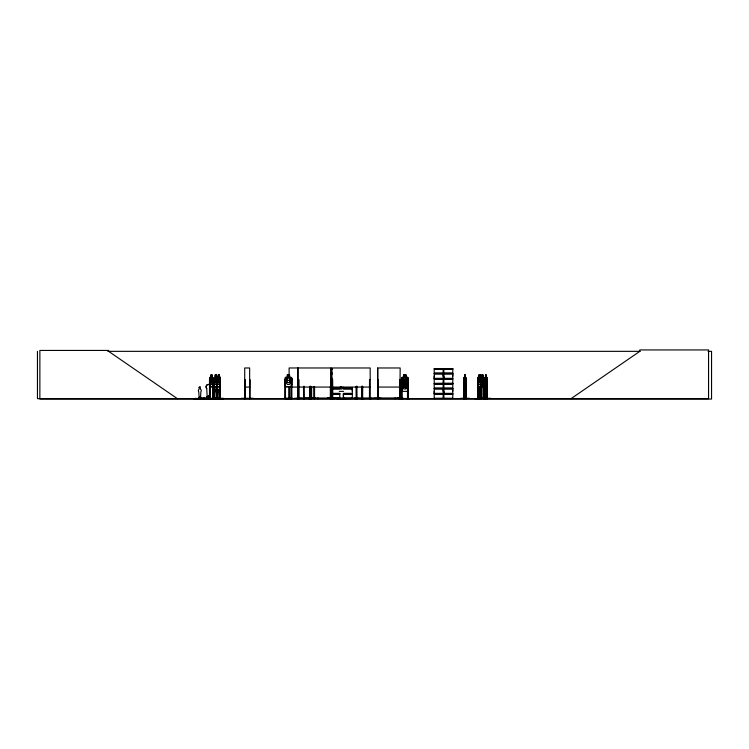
<?xml version="1.0" encoding="UTF-8"?>
<svg xmlns="http://www.w3.org/2000/svg" width="749" height="749" viewBox="0 0 749 749"><rect width="100%" height="100%" fill="white"/><g stroke="black" fill="none" stroke-linecap="round" stroke-linejoin="round"><path stroke-width="1.12" d="M352.302 391.165L352.302 388.965L343.388 388.965M434.214 393.356L434.214 388.965L443.146 388.965L443.136 393.356L434.214 393.356L434.223 391.165M434.214 378.339L434.214 373.957L443.146 373.957L443.136 378.339L434.214 378.339L434.223 376.148M443.136 391.165L443.136 388.965M443.136 376.148L443.136 373.957M443.867 393.356L443.867 388.965L452.789 388.965L452.78 393.356L443.867 393.356L443.876 391.165M443.867 378.339L443.867 373.957L452.789 373.957L452.78 378.339L443.867 378.339L443.876 376.148M452.78 391.165L452.78 388.965M452.78 376.148L452.78 373.957M294.245 398.299L301.398 398.271M331.011 394.236L339.784 394.236L339.784 398.468L327.556 398.262L334.719 398.599M374.126 398.299L381.288 398.271M200.526 397.925L200.863 391.793A1.592 1.451 -90 0 0 200.526 389.293L200.161 386.877M207.173 397.738L209.411 397.738L209.795 388.544A2.387 2.172 -90 0 0 210.357 386.231M209.411 397.738L209.86 388.544A2.387 2.172 -90 0 0 210.422 386.231M216.189 397.925L217.678 397.925L217.94 391.793A1.592 1.451 -90 0 0 217.641 389.293L217.613 387.364M217.678 397.925L217.978 391.793A1.592 1.451 -90 0 0 217.678 389.293L217.678 389.293M209.963 397.869L209.814 398.608M241.375 398.29L253.256 398.299M208.334 396.137L208.98 396.455L208.147 396.493M208.213 396.212L208.943 396.624M208.718 396.483L208.128 396.418M486.747 386.774L487.009 384.443M199.14 387.364L199.112 389.293A1.592 1.451 -90 0 0 198.775 391.793L199.112 397.925L200.563 397.925M199.861 397.298L200.358 397.101M199.833 397.054L200.32 397.288M208.98 396.324L208.409 396.53L208.802 396.137M208.728 396.287L208.559 396.418M216.227 397.925L215.89 391.793A1.592 1.451 -90 0 1 216.189 389.293L216.255 387.364M216.967 397.316L217.482 397.157L216.882 397.288M434.195 398.646L434.223 394.236L443.146 394.236L443.146 398.468L434.158 398.496M460.579 398.299L469.726 398.299M481.139 377.309L481.626 378.17L481.513 398.655L481.27 379.574L481.841 379.574M483.891 384.434L483.517 386.774L478.059 386.774L477.656 384.443M212.66 386.774L213.109 378.133L211.939 377.309M217.032 386.699L217.51 378.133L216.339 377.309L216.405 374.959L215.235 374.959L215.272 377.384M217.472 384.434L217.06 386.774L217.65 387.364M220.037 386.699L220.403 384.434M220.056 386.774L220.44 378.133L220.122 377.309L219.335 377.309M477.647 398.646L477.656 378.142L478.152 377.309M308.728 398.608L315.975 398.262L304.216 398.159M481.139 386.774L481.598 378.133M481.214 386.774L481.663 384.443M206.378 398.599L206.396 397.101L207.454 397.101L207.454 398.094M210.918 398.534L211.452 398.646M210.778 398.299L210.469 397.101L209.402 397.101M212.697 398.599L212.782 384.059M213.774 398.599L214.476 397.962M217.098 398.599L217.547 377.309M219.944 398.646L219.916 378.17L219.335 374.959M220.094 398.599L220.178 379.574L220.066 398.655M474.763 398.599L490.604 398.299M286.193 398.608L292.063 398.271L285.556 398.159M291.848 398.646L291.848 378.17L291.099 377.309L289.573 377.309L289.573 374.959L287.223 374.959L287.307 377.384L286.127 378.17L286.127 382.552L287.307 384.434L289.498 384.434L290.668 382.552L290.668 378.17L289.498 377.384L289.498 375.034L287.307 375.034M292.082 398.262L291.118 397.962M200.226 397.157L200.32 397.017M464.146 377.309L463.874 398.655M486.822 386.774L484.94 386.774L484.706 378.142L485.549 377.309M216.92 382.552L216.367 384.434L215.338 384.434L214.785 382.552L215.3 374.959M219.916 382.552L219.373 384.434L218.343 384.434L217.79 382.552L218.343 377.384M407.428 386.774L408.214 384.443M408.186 389.012L407.4 391.353L402.147 391.353L401.455 389.012L402.222 391.278M291.923 378.133L291.923 384.443L291.061 386.699L285.659 386.699L284.957 384.434M291.923 384.443L291.118 386.774L285.603 386.774L284.882 384.443L284.882 378.142L285.622 377.309L287.223 377.309M481.307 377.309L480.961 378.179L481.326 377.384M357.779 398.599L354.539 398.608M199.094 387.364L199.843 386.774M216.208 387.364L216.957 386.774M402.241 398.608L402.25 397.962L401.417 397.962L401.417 398.655M336.498 398.599L345.42 398.608M338.024 398.646L338.061 397.962L338.22 398.655M302.886 398.599L304.066 397.962M303.944 398.262L302.896 398.299L303.841 398.608M210.151 377.309L209.767 378.179L210.169 377.384M214.195 398.599L214.13 378.142L215.3 377.309M214.233 378.179L214.57 377.384L217.107 377.384M284.732 398.299L284.835 379.574L285.481 379.574L285.481 398.655M331.854 398.562L331.994 367.974L370.175 367.974L370.231 398.655M339.728 388.141L340.523 386.671M343.136 387.121L342.003 389.003L331.011 388.965M481.935 377.384L481.448 378.17L481.476 398.655M211.967 375.034L210.872 375.034L210.394 378.17L210.937 384.434L211.967 384.434L212.519 382.552L211.939 374.959M330.833 398.477L330.805 379.574M352.32 398.477L343.36 398.646M479.023 377.384L478.368 378.17L478.368 382.552L479.023 384.434L480.249 384.434L480.905 382.552L480.512 374.959M401.492 398.655L401.501 378.142L402.241 377.309L403.758 377.309L403.73 374.959L405.986 374.959L405.986 377.309L407.428 377.309L408.214 378.133L408.158 398.655M401.53 378.142L402.269 377.384L407.4 377.384M402.194 381.878L401.455 382.72L402.222 381.962L407.372 381.962L408.111 382.739M198.41 398.44L193.607 398.627L223.53 398.608L206.387 398.562M195.948 398.44L195.349 398.627L195.948 398.271M199.028 398.655L199.262 397.607L198.56 397.607L198.56 398.44M199.899 398.487L199.103 398.44L199.094 397.607M199.665 398.646L200.039 398.637M200.732 398.637L201.444 398.627L201.275 397.607L200.563 397.607M201.668 398.646L202.024 398.637M202.492 398.094L202.305 398.646M207.201 397.101L206.958 398.627L208.063 398.655M207.885 398.487L207.211 398.346M209.654 398.646L210.291 398.646M212.65 377.309L213.034 398.655L212.463 398.627L213.062 397.962M216.049 398.627C217.781 398.215 215.309 399.339 216.208 397.607M218.249 398.646L218.39 397.607L217.678 397.607M477.768 398.608L477.74 378.142M571.056 398.655L639.815 351.337L639.815 349.942L708.563 349.942L708.563 398.655L37.45 398.655L37.45 351.337M209.795 398.487L210.02 379.574L209.495 379.574L209.495 398.655M212.697 379.574L212.725 398.655L212.482 384.059M218.081 398.637L218.558 398.627M107.744 351.337L640.17 351.337M708.039 351.337L711.55 351.337L711.55 399.058L39.866 399.058L39.866 350.438L108.624 350.438L108.624 351.337L177.373 398.655M330.852 368.667L332.182 368.658M434.214 368.667L443.155 368.667M443.857 368.667L452.799 368.667M330.852 368.836L332.163 368.836M331.021 369.107L332.182 369.107M434.223 369.107L443.136 369.107M443.876 369.107L452.78 369.107M331.011 373.077L332.172 373.077M330.946 373.377L332.116 373.377M434.158 373.377L443.211 373.377M443.801 373.377L452.855 373.377M330.946 373.648L332.116 373.648M434.158 373.648L443.211 373.648M443.801 373.648L452.855 373.648M331.011 373.957L332.172 373.957M217.482 377.309L218.305 377.309L218.231 374.959L219.401 374.959L219.373 377.384M465.335 377.384L465.728 382.552L465.335 384.434L464.623 384.434L464.595 374.959L465.438 374.959L465.438 377.309M478.068 377.309L479.042 377.309L478.986 374.959L480.586 374.959L480.568 377.384M481.888 398.655L481.907 374.959L482.946 374.959L482.843 384.434L481.935 384.434L481.448 382.552M215.272 375.034L216.367 375.034M218.268 375.034L219.373 375.034M403.805 375.034L405.911 375.034M464.623 375.034L465.41 375.034M479.023 375.034L480.568 375.034M481.935 375.034L482.918 375.034M485.502 375.034L486.288 375.034M219.185 375.427L218.521 375.427L218.521 376.213L219.185 376.213M289.105 375.427L287.7 375.427L287.7 376.213L289.105 376.213L289.105 367.974L331.17 367.974L331.198 398.655L331.264 379.574L330.609 379.574M464.755 375.427L464.755 376.213M480.362 375.427L479.248 375.427L479.248 376.213L480.362 376.213M482.094 375.427L482.684 375.427L482.684 376.213L482.094 376.213M485.633 375.427L485.633 376.213M210.085 377.309L210.909 377.309M464.67 377.309L463.828 378.142L464.155 386.699M465.363 377.309L466.178 378.17L466.178 398.655M479.819 377.309L479.744 374.959M480.287 377.309L481.972 377.309M482.843 377.309L483.92 378.133L483.817 384.434M486.241 377.309L486.813 377.309M210.104 377.384L212.707 377.384M217.5 377.384L220.103 377.384M285.659 377.384L291.061 377.384M464.08 377.384L465.925 377.384M478.105 377.384L483.564 377.384M484.959 377.384L486.803 377.384M214.13 378.142L214.233 398.655M220.44 378.133L220.047 377.309M408.186 378.133L407.4 377.309M466.131 378.133L465.869 386.774L464.062 386.774M484.706 378.142L484.856 398.655L484.762 379.574M487.009 378.133L487.056 398.655M481.935 378.17L482.843 378.17M331.011 378.339L332.172 378.339M330.946 378.648L332.116 378.648M434.158 378.648L443.211 378.648M443.801 378.648L452.855 378.648M330.946 378.919L332.116 378.919M434.158 378.919L443.211 378.919M443.801 378.919L452.855 378.919M331.011 379.228L332.172 379.228M405.949 379.528L403.692 379.528L403.767 381.962L402.672 382.739L402.672 387.121L403.786 389.003L405.874 389.003L406.997 387.121L406.997 382.739L405.874 381.962M212.482 379.574L213.006 379.574M216.882 379.574L217.416 379.574M219.878 379.574L220.403 379.574M291.848 379.574L291.192 379.574L291.127 398.655M297.69 379.574L297.943 398.655M298.102 379.574L298.785 379.574L298.851 398.655M331.994 379.574L332.65 379.574L332.743 398.646M370.175 379.574L369.529 379.574L369.454 398.655M377.58 379.574L378.395 379.574L378.442 398.655M401.492 379.574L402.176 379.574L402.176 398.655M403.767 379.612L405.874 379.612M408.214 379.574L407.522 379.574L407.493 398.646L407.456 397.962L408.289 397.962M463.884 379.574L464.127 398.655L464.221 397.962M477.693 379.574L478.265 379.574M284.882 380.361L291.923 380.361M402.166 381.878L403.72 381.878M405.93 381.878L407.4 381.878L408.186 382.711M481.935 382.552L482.843 382.552M331.021 383.338L332.182 383.338L331.002 383.46M443.136 383.338L434.223 383.338L434.214 379.228L443.146 379.228L443.146 383.451L434.13 383.572L443.155 383.685M452.78 383.338L443.876 383.338L443.867 379.228L452.789 379.228L452.789 383.451L443.857 383.46M331.002 383.685L332.182 383.675M443.857 383.685L452.799 383.685M331.002 383.844L332.163 383.834M331.021 384.115L332.182 384.115M434.223 384.115L443.136 384.115M443.876 384.115L452.78 384.115M214.13 384.443L214.542 386.774L216.91 386.774M217.135 384.443L217.538 386.774M401.501 384.443L402.213 386.774L407.447 386.774M477.675 384.443L478.143 386.774M210.104 386.699L212.707 386.699M214.495 386.699L217.107 386.699M217.5 386.699L220.103 386.699M402.25 386.699L407.4 386.699M464.08 386.699L465.925 386.699M478.105 386.699L483.564 386.699M484.959 386.699L486.803 386.699M210.076 386.774L212.735 386.774M217.472 386.774L220.131 386.774M244.717 387.064L249.66 387.064M289.105 387.064L331.17 387.064M331.994 387.064L370.175 387.064M377.824 387.064L400.153 387.064M216.189 387.57L216.227 389.293A1.592 1.451 -90 0 0 215.927 391.793L215.927 391.793M331.011 388.085L339.784 388.085M343.388 388.085L352.32 388.085M330.946 388.394L339.849 388.394M343.323 388.394L352.376 388.394M434.158 388.394L443.211 388.394M443.801 388.394L452.855 388.394M206.724 388.544L206.78 388.544A2.387 2.172 -90 0 1 206.996 384.958A2.387 2.172 -90 0 1 210.207 385.66A2.387 2.172 -90 0 0 206.939 384.958A2.387 2.172 -90 0 0 206.724 388.544L207.239 397.738M330.946 388.665L339.849 388.665M343.323 388.665L352.376 388.665M434.158 388.665L443.211 388.665M443.801 388.665L452.855 388.665M339.278 391.353L343.566 391.353M331.011 393.356L339.784 393.356M343.388 393.356L352.32 393.356L352.32 388.965M330.946 393.656L339.849 393.656M343.323 393.656L352.376 393.656M434.158 393.656L443.211 393.656M443.801 393.656L452.855 393.656M330.946 393.927L339.849 393.927M343.323 393.927L352.376 393.927M434.158 393.927L443.211 393.927M443.801 393.927L452.855 393.927M343.388 398.468L343.388 394.236L352.32 394.236L352.32 398.468M209.336 396.006L208.269 396.006L208.269 398.094M208.765 396.633L208.138 396.493M216.92 396.876L217.631 396.876L217.678 398.271M203.353 397.897L204.936 397.897M199.225 398.094L206.181 398.346M216.817 397.962L217.472 397.962M219.822 397.962L220.515 398.599M244.661 397.962L245.11 398.655L244.96 379.574M249.511 397.962L249.96 398.655M284.76 397.962L285.556 397.962L285.556 398.655M464.389 397.962L463.846 398.655M465.915 397.962L466.468 397.962M477.628 397.962L478.321 397.962M478.986 397.962L479.538 397.962M480.933 397.962L481.907 397.962M483.545 397.962L484.154 397.962M486.794 397.962L487.346 397.962M364.295 398.599L354.595 398.271L357.835 398.655M403.252 398.599L397.382 398.262L409.469 398.608M223.511 398.299L199.487 398.618M308.7 398.29L315.956 398.299M327.556 398.299L339.774 398.346M343.398 398.346L352.302 398.346M397.41 398.29L403.243 398.29M434.223 398.346L443.136 398.346M443.876 398.346L452.78 398.346M286.221 398.562L292.054 398.562M407.184 398.599L409.422 398.562L407.213 398.608M370.371 398.608L370.249 397.962M311.397 398.608L311.444 386.465M343.566 398.608L343.398 394.236M314.543 398.599L314.552 386.465M484.781 398.599L485.268 397.962L485.24 398.655M217.201 398.599L217.201 378.142M332.603 398.599L332.575 397.962M487.299 398.599L486.85 379.574L486.822 398.655M480.905 378.17L480.249 377.384L480.287 374.959M341.319 386.671L342.171 388.197L342.836 387.982M483.508 377.309L483.891 378.17M404.9 380.455L404.797 379.94M486.738 377.309L487.056 378.17M481.017 377.309L481.335 378.17M478.77 377.309L481.261 386.194M479.042 398.618L479.042 386.306M214.345 398.618L214.411 379.574L213.886 379.574L213.896 398.655M210.141 386.774L209.842 378.179L209.767 398.655M478.218 398.646L478.059 379.574M484.809 384.434L485.015 386.774M463.856 384.434L464.137 386.774M487.178 397.962L487.14 398.655M485.549 374.959L485.577 377.384M485.212 386.306L485.099 398.655M484.097 398.655L484.097 379.574L483.601 379.574L483.573 398.655M483.854 378.133L483.826 398.655L483.798 397.962M482.88 374.959L482.843 386.774M481.972 374.959L482.01 377.384M481.682 397.962L481.682 398.655M481.12 386.306L481.092 398.655M480.989 386.306L480.952 398.655M480.025 375.427L480.025 376.213M479.819 374.959L479.847 377.384M479.482 386.306L479.51 398.655M479.332 397.962L479.369 398.655M479.276 386.306L479.276 398.655M479.042 374.959L479.088 377.384M478.265 386.306L478.302 398.655M477.984 397.962L478.002 398.655M466.421 398.655L466.421 379.574L465.944 398.655M466.206 386.306L466.299 398.655M465.363 374.959L465.41 377.384M464.67 374.959L464.698 377.384M464.333 386.306L464.361 398.655M408.111 378.17L408.055 398.655M407.69 397.962L407.699 398.655M405.958 374.959L405.883 377.384L406.997 378.17L406.997 382.552L405.883 384.434L403.805 384.434L402.69 382.552L402.69 378.17L403.805 377.384L403.833 375.034M402.016 397.962L402.007 398.655M401.604 378.179L401.604 384.434M401.651 397.962L401.661 398.655M399.985 379.574L399.919 398.655L400.153 367.974L377.824 367.974L377.824 398.655M399.732 398.655L399.779 379.574L400.359 379.574L400.359 398.655L400.341 397.962L296.96 398.065L296.96 398.655M398.702 398.065L398.702 398.655M395.875 398.065L395.875 398.655M394.892 398.065L394.892 398.655M379.003 398.065L379.003 398.655M378.198 379.574L378.236 398.655M378.123 397.962L378.095 398.655M378.02 379.574L378.02 398.655M377.58 367.974L377.58 398.655L377.515 397.962M371.186 398.065L371.186 398.655M369.969 398.065L369.969 398.655M362.628 386.306L362.628 398.655M362.516 386.306L362.432 398.655L362.413 397.962M362.132 397.962L362.151 398.655M362.048 386.306L361.982 398.655M361.936 386.306L361.87 398.655M357.001 397.962L357.001 398.655L356.936 386.306M356.739 397.962L356.721 398.655M356.355 386.306L356.458 398.655M356.243 386.306L356.243 398.655M356.178 397.962L356.178 398.655M344.428 397.962L344.371 398.655M344.297 397.962L344.203 398.655M337.677 398.655L337.668 397.962L337.527 398.655M337.453 397.962L337.453 398.655M332.079 397.962L332.069 398.655M331.011 367.974L331.011 398.655M330.73 379.574L330.674 398.655M330.524 386.465L330.543 398.655M330.403 386.465L330.365 398.655M318.316 398.065L318.316 398.655M317.623 398.065L317.623 398.655M314.421 386.465L314.458 398.655M314.271 386.465L314.355 398.655M314.149 386.465L314.112 398.655M311.64 386.465L311.64 398.655M311.266 386.465L311.341 398.655M311.228 397.962L311.228 398.655L311.069 386.465M309.917 397.962L309.917 398.655M309.805 386.306L309.73 398.655M304.253 397.962L304.253 398.655M304.178 386.306L304.216 398.655M303.617 397.962L303.617 398.655L303.504 386.306M303.429 397.962L303.429 398.655M299.45 398.065L299.45 398.655M298.664 379.574L298.729 398.655M298.579 397.962L298.561 398.655M298.336 397.962L298.317 398.655M298.233 379.574L298.168 398.655M298.102 367.974L298.055 398.655M297.699 367.974L297.69 398.655M297.662 397.962L297.653 398.655M289.732 398.655L289.732 397.962L289.048 397.962L289.067 398.655L289.105 386.465M289.685 386.465L289.676 398.655M289.479 386.465L289.526 398.655M289.311 386.465L289.264 398.655M284.91 397.962L284.91 398.655M249.801 398.655L249.81 379.574L249.567 398.655M249.66 398.655L249.66 367.974L244.717 367.974L244.698 398.655M244.811 379.574L244.82 398.655M220.403 378.17L220.403 398.655M218.305 374.959L218.268 377.384M218.221 397.607L218.221 398.271M217.847 397.607L217.847 398.44M217.585 396.876L217.585 398.271M217.435 378.133L217.453 398.655M216.845 398.655L216.92 378.17L216.339 374.959M216.377 398.271L216.377 397.607L215.675 397.607L215.675 398.44M215.843 397.607L215.843 398.271M212.004 377.309L212.004 374.959L210.834 374.959L210.872 377.384M210.216 397.101L210.216 398.094L206.649 398.094L206.649 397.101M209.654 397.101L209.654 398.346M209.261 396.006L209.336 398.094M201.107 397.607L201.107 398.271L198.728 398.271L198.728 397.607M200.732 397.607L200.732 398.44M200.582 398.346L200.47 396.876L199.805 396.876L199.805 398.271M199.852 396.876L199.852 398.271M486.607 382.552L486.213 384.434L485.502 384.434L485.474 374.959L486.316 374.959L486.607 382.552M406.763 388.132L405.995 388.141L404.806 385.932C403.926 389.667 401.305 388.282 404.338 385.417C401.37 382.739 404.011 381.316 404.778 384.883C405.499 381.316 408.317 382.711 405.256 385.435L406.763 388.132M443.155 368.836L434.214 368.826L434.223 373.077L443.146 373.077L443.146 368.845M452.799 368.826L443.857 368.845L443.876 373.077L452.789 373.077L452.789 368.845M211.789 375.427L211.124 375.427L211.124 376.213L211.789 376.213L211.789 375.427M216.18 375.427L215.525 375.427L215.525 376.213L216.18 376.213L216.18 375.427M405.518 375.427L404.179 375.427L404.179 376.213L405.518 376.213L405.518 375.427M211.967 378.17L210.937 378.17L210.937 382.552L211.967 382.552L211.967 378.17M216.367 378.17L215.338 378.17L215.338 382.552L216.367 382.552L216.367 378.17M219.373 378.17L218.343 378.17L218.343 382.552L219.373 382.552L219.373 378.17M289.498 378.17L287.307 378.17L287.307 382.552L289.498 382.552L289.498 378.17M405.883 378.17L403.805 378.17L403.805 382.552L405.883 382.552L405.883 378.17M465.335 378.17L464.623 378.17L464.623 382.552L465.335 382.552L465.335 378.17M480.249 378.17L479.023 378.17L479.023 382.552L480.249 382.552L480.249 378.17M486.213 378.17L485.502 378.17L485.502 382.552L486.213 382.552L486.213 378.17M405.509 380.005L404.16 380.005L404.16 380.782L405.509 380.782L405.509 380.005M405.874 382.739L403.786 382.739L403.786 387.121L405.874 387.121L405.874 382.739M443.155 383.863L434.214 383.844L434.223 388.085L443.146 388.085L443.146 383.863M452.799 383.863L443.857 383.844L443.876 388.085L452.789 388.085L452.789 383.863M452.789 394.236L443.867 394.236L443.867 398.468L452.799 398.468L452.789 394.236M310.423 398.618L310.442 386.306L310.423 398.618M343.735 398.655L343.725 397.962L343.66 398.655"/></g></svg>
